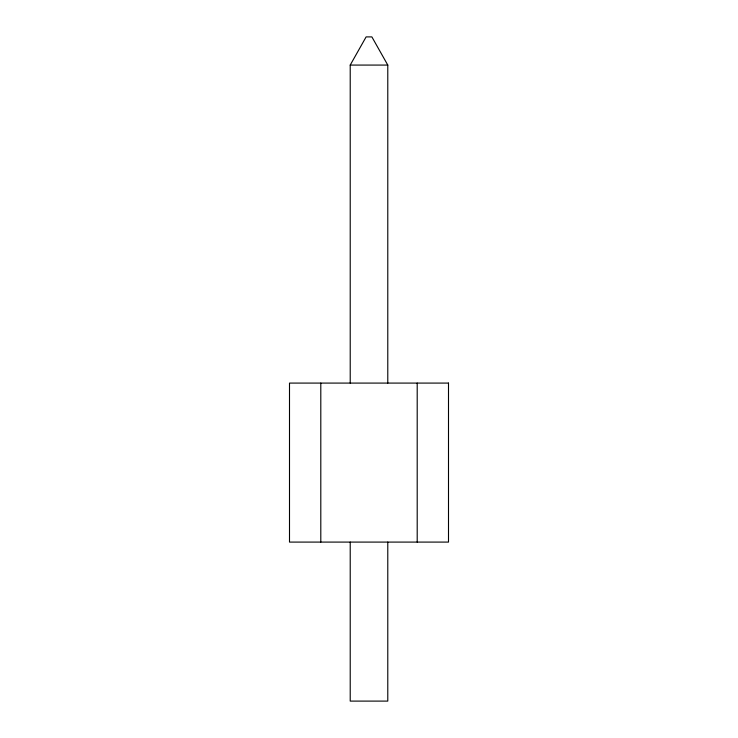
<?xml version="1.0" encoding="UTF-8"?>
<svg xmlns="http://www.w3.org/2000/svg" width="738" height="738" viewBox="0 0 738 738"><rect width="100%" height="100%" fill="white"/><g stroke="black" fill="none" stroke-linecap="round" stroke-linejoin="round"><path stroke-width="1.11" d="M350.218 383.087L350.218 65.073L366.122 36.9L371.878 36.9L387.782 65.073L387.782 383.087M350.218 65.073L387.782 65.073M417.201 383.087L417.201 542.089M387.782 542.089L387.782 701.1L350.218 701.1L350.218 542.089M320.799 383.087L320.799 542.089M448.501 383.087L289.499 383.087L289.499 542.089L448.501 542.089L448.501 383.087"/></g></svg>
